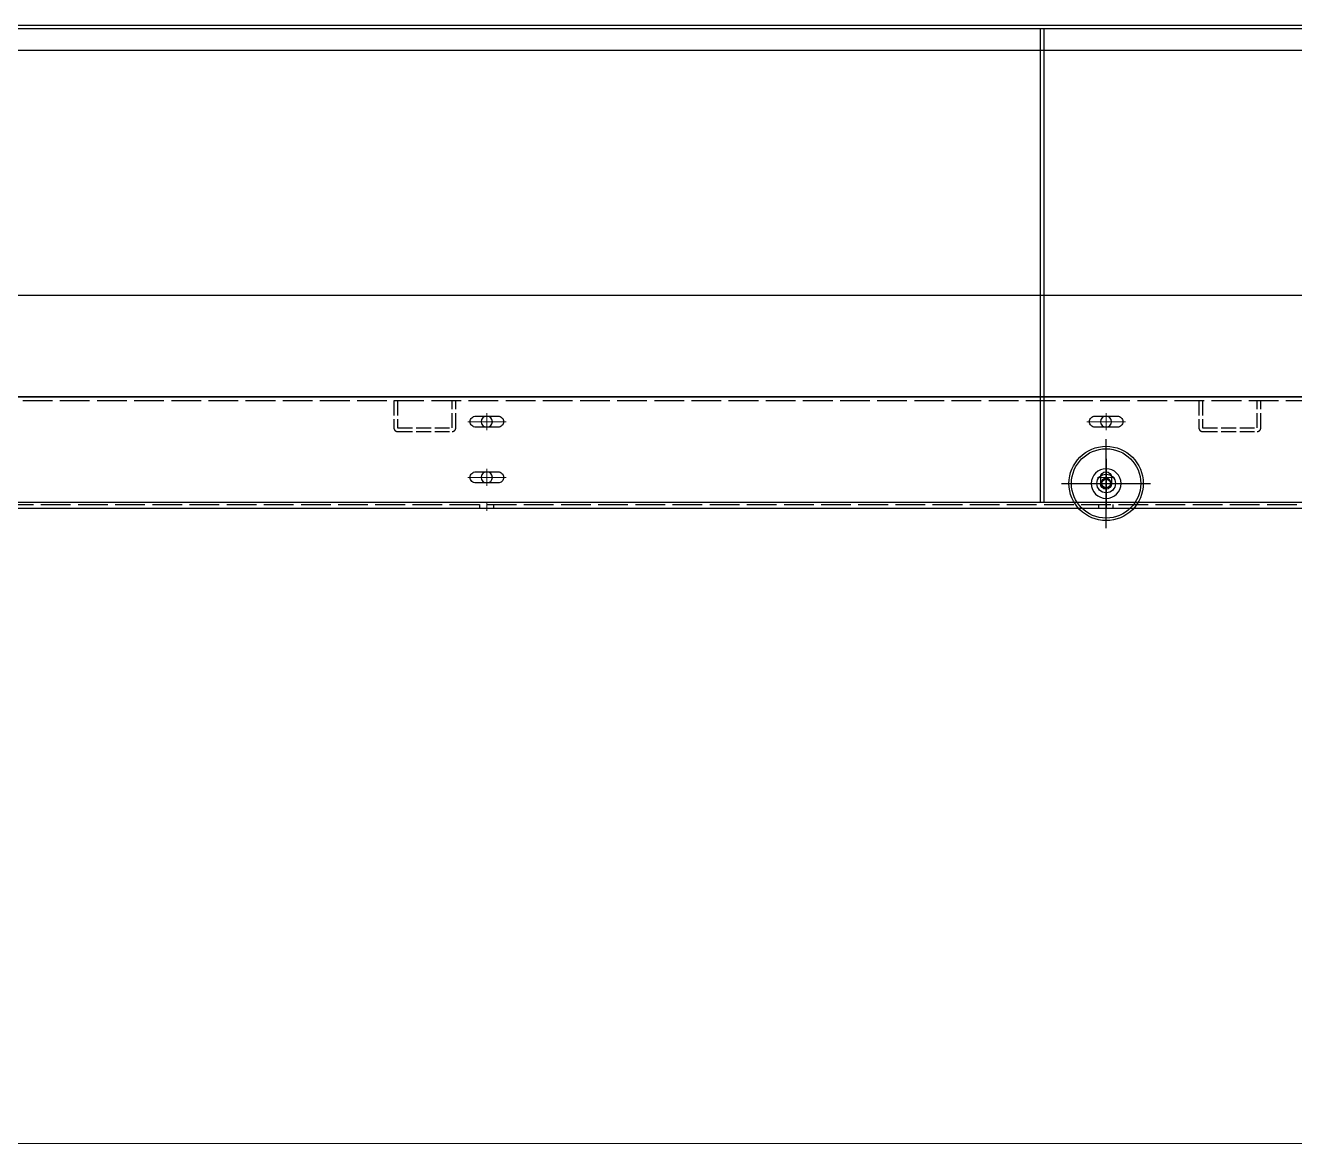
# Model space of a CAD drawing. Header units: millimetres. Extents: x 845401 to 948039, y 511594 to 550263.
# Drawn here: x 898696 to 899721, y 544184 to 545087 of the extents above; entities that cross this region are included whole.
import ezdxf

# ---------------------------------------------------------------- set-up
doc = ezdxf.new("R2010")
doc.units = ezdxf.units.MM
for name, pattern in [('ACAD_ISO02W100', [15, 12, -3]), ('CENTER', [0]), ('CENTER2', [28.575, 19.05, -3.175, 3.175, -3.175]), ('DASHED', [0.75, 0.5, -0.25])]:
    doc.linetypes.add(name, pattern=pattern)
for name, color, linetype in [('00', 7, 'Continuous'), ('CENTER', 6, 'CENTER'), ('虚线', 4, 'ACAD_ISO02W100')]:
    doc.layers.add(name, color=color, linetype=linetype)
for name, color, linetype, lineweight in [('A-剖-0.10mm.......SECT-L01', 255, 'Continuous', 18), ('中心线', 1, 'CENTER', 9), ('粗实线', 7, 'Continuous', 30)]:
    doc.layers.add(name, color=color, linetype=linetype, lineweight=lineweight)

# ---------------------------------------------------------------- blocks, each defined once
blk = doc.blocks.new('A$C13691031')
at = {"layer": '虚线'}
for p, q in [((5, 40), (5, 18)), ((8, 40), (8, 18)), ((52, 18), (52, 40)), ((55, 18), (55, 40)), ((8, 18), (52, 18)), ((8, 15), (52, 15))]:
    blk.add_line(p, q, dxfattribs=at)
for centre, start, end in [((8, 18), 180, 270), ((52, 18), 270, 0)]:
    blk.add_arc(centre, 3, start, end, dxfattribs=at)
blk = doc.blocks.new('A$C055B7571')
at = {"color": 0, "linetype": 'ByBlock', "lineweight": -2}
for p, q in [((745.5, 27), (745.5, 22)), ((754.5, 27), (754.5, 22))]:
    blk.add_line(p, q, dxfattribs=at)
at = {"layer": '中心线', "ltscale": 4}
for p, q in [((743.2, 72), (756.8, 72)), ((750, 65.2), (750, 78.8)), ((1243.2, 72), (1256.8, 72)), ((1250, 65.2), (1250, 78.8)), ((750, 20.2), (750, 33.8)), ((1250, 20.2), (1250, 33.8)), ((743.2, 27), (756.8, 27)), ((743.2, 22), (756.8, 22)), ((750, 15.2), (750, 28.8)), ((1243.2, 27), (1256.8, 27)), ((750, 0), (750, 7)), ((1250, 0), (1250, 7))]:
    blk.add_line(p, q, dxfattribs=at)
at = {"layer": '粗实线'}
for p, q in [((2360, 92), (0, 92)), ((0, 2), (2090, 2))]:
    blk.add_line(p, q, dxfattribs=at)
for centre in [(750, 72), (1250, 72), (1250, 27)]:
    blk.add_circle(centre, 4.5, dxfattribs=at)
for centre, start, end in [((750, 27), 0, 180), ((750, 22), 180, 0)]:
    blk.add_arc(centre, 4.5, start, end, dxfattribs=at)
at = {"layer": '虚线', "color": 4, "ltscale": 2}
for p, q in [((2344.7, 89), (15.3, 89)), ((2060, 5), (0, 5))]:
    blk.add_line(p, q, dxfattribs=at)
at = {"layer": '虚线'}
for p, q in [((744.2, 2), (744.2, 5)), ((755.7, 2), (755.7, 5)), ((1244.2, 2), (1244.2, 5)), ((1255.7, 2), (1255.7, 5))]:
    blk.add_line(p, q, dxfattribs=at)
at = {"layer": '虚线', "ltscale": 2, "extrusion": (0, 0, -1), "zscale": -1}
for p in [(-680, 49), (-1330, 49)]:
    blk.add_blockref('A$C13691031', p, dxfattribs=at)
blk = doc.blocks.new('A$C12C21AB3')
at = {"color": 0, "linetype": 'ByBlock', "lineweight": -2}
blk.add_blockref('A$C055B7571', (0, 43), dxfattribs=at)
blk = doc.blocks.new('A$C336E2CC2')
for radius in [28, 7.5, 3.5]:
    blk.add_circle((36, 36), radius)
at = {"color": 6}
blk.add_arc((36, 36), 4, 0, 270, dxfattribs=at)
at = {"layer": 'CENTER', "color": 1, "linetype": 'CENTER2', "ltscale": 25}
for p, q in [((36, 0), (36, 71.9)), ((0, 36), (71.9, 36))]:
    blk.add_line(p, q, dxfattribs=at)
at = {"layer": '粗实线', "color": 3}
blk.add_circle((36, 36), 30, dxfattribs=at)
blk = doc.blocks.new('GZSF23SWW2')
at = {"layer": '中心线', "ltscale": 3}
for p, q in [((-12.5, 0), (18.5, 0)), ((3, -6.5), (3, 6.5))]:
    blk.add_line(p, q, dxfattribs=at)
at = {"layer": '粗实线'}
blk.add_lwpolyline([(-6, 4.5), (12, 4.5, -0.414214), (16.5, 0), (16.5, 0, -0.414214), (12, -4.5), (-6, -4.5, -0.414214), (-10.5, 0), (-10.5, 0, -0.414214)], format="xyb", close=True, dxfattribs=at)
blk = doc.blocks.new('A$C1f7890fa')
at = {"color": 1, "linetype": 'CENTER', "lineweight": -2, "ltscale": 5}
for p, q in [((756.4, 40, -0.1), (756.4, 0, -0.1)), ((776.4, 20, -0.1), (736.4, 20, -0.1))]:
    blk.add_line(p, q, dxfattribs=at)
at = {"color": 0, "linetype": 'ByBlock', "lineweight": -2}
blk.add_circle((756.4, 20, -0.1), 12, dxfattribs=at)
at = {"layer": '粗实线'}
for p, q in [((6.4, 172, -0.1), (2506.4, 172, -0.1)), ((6.4, 90, -0.1), (2026.4, 90, -0.1))]:
    blk.add_line(p, q, dxfattribs=at)
at = {"layer": '粗实线', "elevation": -0.1}
blk.add_lwpolyline([(2026.4, 5), (6.4, 5), (6.4, 390), (2506.4, 390)], dxfattribs=at)
at = {"layer": '虚线', "color": 4, "linetype": 'DASHED'}
for p, q in [((2506.4, 387.5, -0.1), (6.4, 387.5, -0.1)), ((806.4, 370, -0.1), (806.4, 387.5, -0.1)), ((809.4, 370, -0.1), (809.4, 387.5, -0.1)), ((2506.4, 370, -0.1), (6.4, 370, -0.1)), ((806.4, 5, -0.1), (806.4, 370, -0.1)), ((809.4, 5, -0.1), (809.4, 370, -0.1))]:
    blk.add_line(p, q, dxfattribs=at)
at = {"extrusion": (0, 0, -1), "zscale": -1}
for p in [(-759.4, 70, 0.1), (-1259.4, 70, 0.1), (-1259.4, 25, 0.1)]:
    blk.add_blockref('GZSF23SWW2', p, dxfattribs=at)

msp = doc.modelspace()

# ---------------------------------------------------------------- linework, layer by layer
at = {"layer": 'A-剖-0.10mm.......SECT-L01', "color": 6}
msp.add_line((894760.3, 544183.8, -0.1), (934283.3, 544183.8, -0.1), dxfattribs=at)

# ---------------------------------------------------------------- block references
at = {"color": 0, "linetype": 'ByBlock', "lineweight": -2, "xscale": -1}
msp.add_blockref('A$C12C21AB3', (900318.5, 544651.8), dxfattribs=at)
at = {"color": 0, "linetype": 'ByBlock', "lineweight": -2}
msp.add_blockref('A$C336E2CC2', (899532.6, 544680.9), dxfattribs=at)
at = {"layer": '00', "linetype": 'Continuous', "xscale": -1, "rotation": 7.188893246543454e-09}
msp.add_blockref('A$C1f7890fa', (900325, 544696.8, 0.1), dxfattribs=at)

doc.saveas('drawing.dxf')
